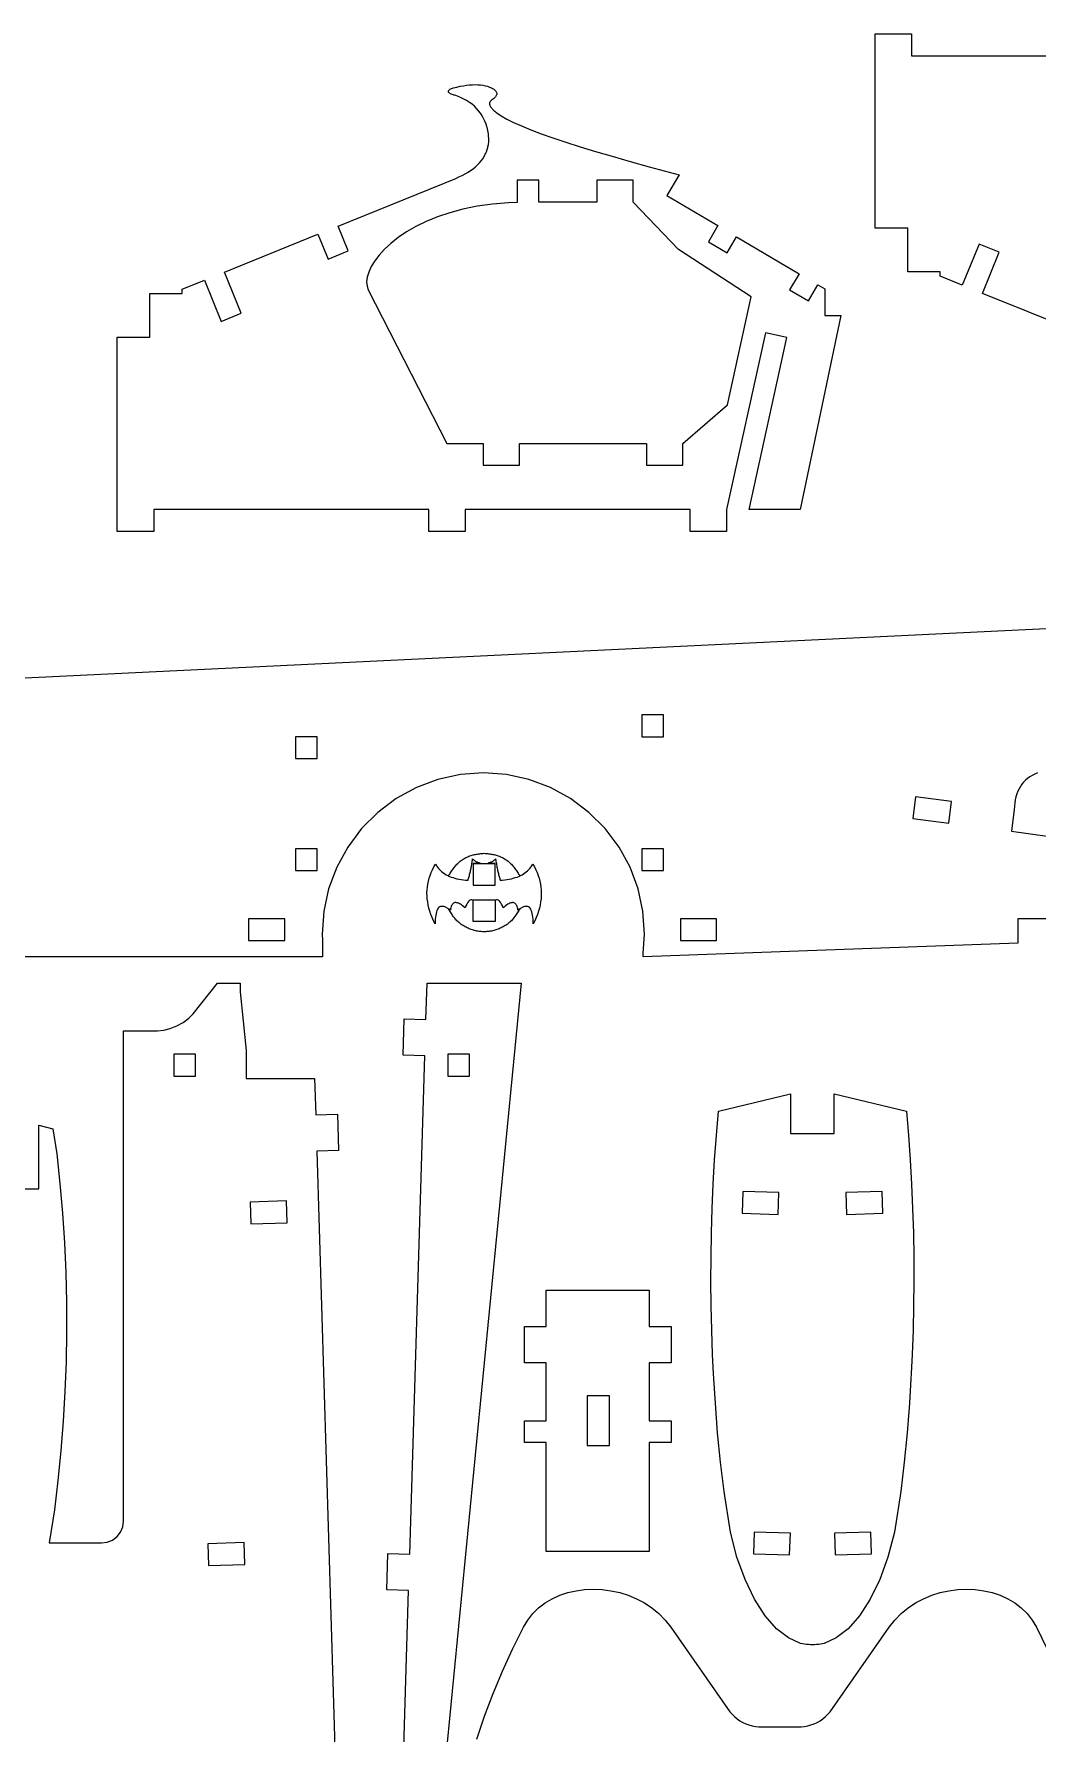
# Model space of a CAD drawing. Extents: x -3458 to 3458, y -2251 to 2251.
# Drawn here: x -1689 to -363, y 0 to 2246 of the extents above; entities that cross this region are included whole.
import ezdxf

# ---------------------------------------------------------------- set-up
doc = ezdxf.new("R2010")
doc.units = 0
doc.header["$MEASUREMENT"] = 0
doc.layers.get('0').update_dxf_attribs({"linetype": 'CONTINUOUS'})

msp = doc.modelspace()

# ---------------------------------------------------------------- linework, layer by layer
for p, q in [((-576.4, 1989.2), (-576.4, 2245.8)), ((-576.4, 2245.8), (-528.4, 2245.8)), ((-528.4, 2245.8), (-528.4, 2217)), ((-528.4, 2217), (-164.7, 2217)), ((-1116.8, 2178), (-1112.8, 2178.4)), ((-1112.8, 2178.4), (-1109, 2178.7)), ((-1109, 2178.7), (-1105.3, 2178.8)), ((-1105.3, 2178.8), (-1101.8, 2178.7)), ((-1101.8, 2178.7), (-1098.4, 2178.4)), ((-1098.4, 2178.4), (-1095.2, 2178)), ((-1140.7, 2170.1), (-1140.6, 2170.7)), ((-1140.7, 2169.6), (-1140.7, 2170.1)), ((-1140.5, 2169.1), (-1140.7, 2169.6)), ((-1140.6, 2170.7), (-1140.3, 2171.2)), ((-1140.1, 2168.6), (-1140.5, 2169.1)), ((-1140.3, 2171.2), (-1139.9, 2171.7)), ((-1139.6, 2168), (-1140.1, 2168.6)), ((-1139.9, 2171.7), (-1139.3, 2172.2)), ((-1138.9, 2167.5), (-1139.6, 2168)), ((-1139.3, 2172.2), (-1138.6, 2172.7)), ((-1138, 2166.9), (-1138.9, 2167.5)), ((-1138.6, 2172.7), (-1137.7, 2173.1)), ((-1137, 2166.4), (-1138, 2166.9)), ((-1137.7, 2173.1), (-1136.6, 2173.6)), ((-1135.8, 2165.9), (-1137, 2166.4)), ((-1136.6, 2173.6), (-1135.4, 2174)), ((-1134.4, 2165.3), (-1135.8, 2165.9)), ((-1135.4, 2174), (-1134.1, 2174.5)), ((-1133.4, 2165.1), (-1134.4, 2165.3)), ((-1134.1, 2174.5), (-1129.5, 2175.6)), ((-1132.8, 2164.8), (-1133.4, 2165.1)), ((-1131.1, 2164.3), (-1132.8, 2164.8)), ((-1128.8, 2163.5), (-1131.1, 2164.3)), ((-1129.5, 2175.6), (-1125.1, 2176.6)), ((-1124.5, 2161.7), (-1128.8, 2163.5)), ((-1125.1, 2176.6), (-1120.9, 2177.3)), ((-1120.4, 2159.8), (-1124.5, 2161.7)), ((-1120.9, 2177.3), (-1116.8, 2178)), ((-1116.6, 2157.7), (-1120.4, 2159.8)), ((-1112.9, 2155.4), (-1116.6, 2157.7)), ((-1095.2, 2178), (-1092.1, 2177.3)), ((-1092.1, 2177.3), (-1089.1, 2176.6)), ((-1089.1, 2176.6), (-1086.3, 2175.6)), ((-1086.3, 2175.6), (-1083.7, 2174.5)), ((-1085.9, 2155.7), (-1086.2, 2155)), ((-1085.5, 2156.4), (-1085.9, 2155.7)), ((-1085, 2157), (-1085.5, 2156.4)), ((-1084.4, 2157.6), (-1085, 2157)), ((-1083.7, 2158.1), (-1084.4, 2157.6)), ((-1083.7, 2174.5), (-1082.4, 2173.7)), ((-1082.4, 2159.1), (-1083.7, 2158.1)), ((-1082.4, 2173.7), (-1081.1, 2173.2)), ((-1081.2, 2160), (-1082.4, 2159.1)), ((-1080.2, 2160.9), (-1081.2, 2160)), ((-1081.1, 2173.2), (-1080.2, 2172.3)), ((-1080.2, 2172.3), (-1079.3, 2171.5)), ((-1079.3, 2161.8), (-1080.2, 2160.9)), ((-1079.3, 2171.5), (-1078.6, 2170.8)), ((-1078.6, 2162.6), (-1079.3, 2161.8)), ((-1078.6, 2170.8), (-1077.9, 2170)), ((-1077.9, 2163.5), (-1078.6, 2162.6)), ((-1077.9, 2170), (-1077.5, 2169.2)), ((-1077.5, 2164.3), (-1077.9, 2163.5)), ((-1077.5, 2169.2), (-1077.1, 2168.4)), ((-1077.1, 2165.2), (-1077.5, 2164.3)), ((-1077.1, 2168.4), (-1076.9, 2167.7)), ((-1076.9, 2166), (-1077.1, 2165.2)), ((-1076.9, 2167.7), (-1076.8, 2166.8)), ((-1076.8, 2166.8), (-1076.9, 2166)), ((-1109.5, 2152.9), (-1112.9, 2155.4)), ((-1106.4, 2150.2), (-1109.5, 2152.9)), ((-1103.5, 2147.4), (-1106.4, 2150.2)), ((-1100.8, 2144.4), (-1103.5, 2147.4)), ((-1098.3, 2141.2), (-1100.8, 2144.4)), ((-1096.1, 2137.8), (-1098.3, 2141.2)), ((-1094.1, 2134.2), (-1096.1, 2137.8)), ((-1092.4, 2130.5), (-1094.1, 2134.2)), ((-1086.3, 2154.3), (-1086.4, 2153.6)), ((-1086.4, 2153.6), (-1086.3, 2152.8)), ((-1086.2, 2155), (-1086.3, 2154.3)), ((-1086.3, 2152.8), (-1086.1, 2152)), ((-1086.1, 2152), (-1085.8, 2151.2)), ((-1085.8, 2151.2), (-1085.4, 2150.4)), ((-1085.4, 2150.4), (-1084.9, 2149.5)), ((-1084.9, 2149.5), (-1084.3, 2148.6)), ((-1084.3, 2148.6), (-1083.5, 2147.7)), ((-1083.5, 2147.7), (-1082.7, 2146.7)), ((-1082.7, 2146.7), (-1081.7, 2145.7)), ((-1081.7, 2145.7), (-1080.6, 2144.7)), ((-1080.6, 2144.7), (-1079.4, 2143.7)), ((-1079.4, 2143.7), (-1078.1, 2142.6)), ((-1078.1, 2142.6), (-1076.6, 2141.5)), ((-1076.6, 2141.5), (-1071, 2137.6)), ((-1071, 2137.6), (-1063.6, 2133.4)), ((-1063.6, 2133.4), (-1054.7, 2128.9)), ((-1090.8, 2126.6), (-1092.4, 2130.5)), ((-1089.9, 2123.4), (-1090.8, 2126.6)), ((-1089.6, 2122.5), (-1089.9, 2123.4)), ((-1088.5, 2118.2), (-1089.6, 2122.5)), ((-1087.7, 2113.8), (-1088.5, 2118.2)), ((-1087.2, 2104.5), (-1087.7, 2113.8)), ((-1054.7, 2128.9), (-1044.1, 2124.2)), ((-1044.1, 2124.2), (-1031.9, 2119.2)), ((-1031.9, 2119.2), (-1018, 2114)), ((-1018, 2114), (-1002.5, 2108.6)), ((-1091.2, 2088.2), (-1090.5, 2090)), ((-1090.5, 2090), (-1089.3, 2093.2)), ((-1089.3, 2093.2), (-1088.4, 2095.9)), ((-1088.4, 2096.5), (-1087.7, 2099.9)), ((-1088.4, 2095.9), (-1088.4, 2096.5)), ((-1087.7, 2099.9), (-1087.3, 2103.4)), ((-1087.3, 2103.4), (-1087.2, 2104.5)), ((-1002.5, 2108.6), (-985.4, 2102.8)), ((-985.4, 2102.8), (-966.6, 2096.8)), ((-966.6, 2096.8), (-946.2, 2090.6)), ((-946.2, 2090.6), (-924.2, 2084.1)), ((-1111.3, 2065.3), (-1108.1, 2067.7)), ((-1108.1, 2067.7), (-1105, 2070.1)), ((-1105, 2070.1), (-1102.3, 2072.7)), ((-1102.3, 2072.7), (-1099.7, 2075.3)), ((-1099.7, 2075.3), (-1097.4, 2078.1)), ((-1097.4, 2078.1), (-1095.3, 2080.9)), ((-1095.3, 2080.9), (-1093.5, 2083.8)), ((-1093.5, 2083.8), (-1091.9, 2086.9)), ((-1091.9, 2086.9), (-1091.2, 2088.2)), ((-924.2, 2084.1), (-900.6, 2077.4)), ((-900.6, 2077.4), (-875.3, 2070.4)), ((-875.3, 2070.4), (-835.6, 2059.7)), ((-1286.5, 1992), (-1131.1, 2054.9)), ((-1131.1, 2054.9), (-1126.7, 2056.8)), ((-1126.7, 2056.8), (-1122.5, 2058.8)), ((-1122.5, 2058.8), (-1118.5, 2060.9)), ((-1118.5, 2060.9), (-1114.8, 2063)), ((-1114.8, 2063), (-1111.3, 2065.3)), ((-1021.1, 2052.5), (-1049.9, 2052.5)), ((-1049.9, 2052.5), (-1049.7, 2023.1)), ((-1021.1, 2023.5), (-1021.1, 2052.5)), ((-896.3, 2052.5), (-944.3, 2052.5)), ((-944.3, 2052.5), (-944.3, 2023.7)), ((-896.3, 2023.7), (-896.3, 2052.5)), ((-835.6, 2059.7), (-851.9, 2032.2)), ((-1082.6, 2021), (-1102.7, 2018.1)), ((-1061.1, 2022.8), (-1082.6, 2021)), ((-1049.7, 2023.1), (-1061.1, 2022.8)), ((-944.3, 2023.7), (-1021.1, 2023.5)), ((-836.6, 1960.9), (-896.3, 2023.7)), ((-851.9, 2032.2), (-784.5, 1992.5)), ((-1155.2, 2004.1), (-1170, 1998)), ((-1139, 2009.6), (-1155.2, 2004.1)), ((-1121.5, 2014.3), (-1139, 2009.6)), ((-1102.7, 2018.1), (-1121.5, 2014.3)), ((-1436.6, 1931.2), (-1313.2, 1981.2)), ((-1313.2, 1981.2), (-1299.8, 1948.2)), ((-1273.1, 1959), (-1286.5, 1992)), ((-1206.9, 1976.8), (-1216.6, 1969.1)), ((-1195.9, 1984.2), (-1206.9, 1976.8)), ((-1183.6, 1991.3), (-1195.9, 1984.2)), ((-1170, 1998), (-1183.6, 1991.3)), ((-784.5, 1992.5), (-797.1, 1971.1)), ((-772.4, 1956.4), (-759.7, 1977.8)), ((-759.7, 1977.8), (-677, 1929)), ((-533.5, 1989.2), (-576.4, 1989.2)), ((-533.5, 1931.6), (-533.5, 1989.2)), ((-1299.8, 1948.2), (-1273.1, 1959)), ((-1232.2, 1953.6), (-1238, 1945.9)), ((-1225, 1961.4), (-1232.2, 1953.6)), ((-1216.6, 1969.1), (-1225, 1961.4)), ((-740.3, 1898.3), (-836.6, 1960.9)), ((-797.1, 1971.1), (-772.4, 1956.4)), ((-439.3, 1968.1), (-461.4, 1913.8)), ((-412.7, 1957.3), (-439.3, 1968.1)), ((-434.7, 1903), (-412.7, 1957.3)), ((-1414.6, 1876.9), (-1436.6, 1931.2)), ((-1245.9, 1931.2), (-1248, 1924.4)), ((-1242.6, 1938.4), (-1245.9, 1931.2)), ((-1238, 1945.9), (-1242.6, 1938.4)), ((-490.7, 1931.6), (-533.5, 1931.6)), ((-490.7, 1925.7), (-490.7, 1931.6)), ((-1492.7, 1908.5), (-1463.3, 1920.4)), ((-1463.3, 1920.4), (-1441.3, 1866)), ((-1248, 1924.4), (-1248.8, 1918.2)), ((-1248.8, 1918.2), (-1248.3, 1912.6)), ((-1248.3, 1912.6), (-1246.6, 1907.7)), ((-677, 1929), (-689.7, 1907.6)), ((-664.9, 1892.9), (-652.2, 1914.4)), ((-652.2, 1914.4), (-643.2, 1909)), ((-643.2, 1909), (-643.2, 1873.8)), ((-461.4, 1913.8), (-490.7, 1925.7)), ((-1535.5, 1902.6), (-1492.7, 1902.6)), ((-1535.5, 1845), (-1535.5, 1902.6)), ((-1492.7, 1902.6), (-1492.7, 1908.5)), ((-1246.6, 1907.7), (-1142.6, 1704.6)), ((-771.9, 1755.8), (-740.3, 1898.3)), ((-689.7, 1907.6), (-664.9, 1892.9)), ((-311.2, 1853), (-434.7, 1903)), ((-1441.3, 1866), (-1414.6, 1876.9)), ((-622.1, 1873.8), (-675.8, 1617.2)), ((-643.2, 1873.8), (-622.1, 1873.8)), ((-1578.4, 1588.4), (-1578.4, 1845)), ((-1578.4, 1845), (-1535.5, 1845)), ((-721.4, 1850.7), (-773.1, 1617.2)), ((-743.1, 1617.2), (-693.2, 1844.5)), ((-693.2, 1844.5), (-721.4, 1850.7)), ((-830.6, 1704.6), (-771.9, 1755.8)), ((-1142.6, 1704.6), (-1094.6, 1704.6)), ((-1094.6, 1704.6), (-1094.6, 1675.8)), ((-1046.6, 1675.8), (-1046.6, 1704.6)), ((-1046.6, 1704.6), (-878.7, 1704.6)), ((-878.7, 1704.6), (-878.7, 1675.8)), ((-830.6, 1675.8), (-830.6, 1704.6)), ((-1094.6, 1675.8), (-1046.6, 1675.8)), ((-878.7, 1675.8), (-830.6, 1675.8)), ((-1166.7, 1617.2), (-1530.3, 1617.2)), ((-1530.3, 1617.2), (-1530.3, 1588.4)), ((-1166.7, 1588.4), (-1166.7, 1617.2)), ((-821.1, 1617.2), (-1118.7, 1617.2)), ((-1118.7, 1617.2), (-1118.7, 1588.4)), ((-821.1, 1588.4), (-821.1, 1617.2)), ((-773.1, 1617.2), (-773.1, 1588.4)), ((-675.8, 1617.2), (-743.1, 1617.2)), ((-1530.3, 1588.4), (-1578.4, 1588.4)), ((-1118.7, 1588.4), (-1166.7, 1588.4)), ((-773.1, 1588.4), (-821.1, 1588.4)), ((-1785.8, 1390.8), (-284.6, 1463.2)), ((-856.2, 1345.9), (-885, 1345.9)), ((-885, 1345.9), (-885, 1317.1)), ((-856.2, 1317.1), (-856.2, 1345.9)), ((-1314.1, 1316.9), (-1342.9, 1316.9)), ((-1342.9, 1316.9), (-1342.9, 1288.1)), ((-1314.1, 1288.1), (-1314.1, 1316.9)), ((-885, 1317.1), (-856.2, 1317.1)), ((-1342.9, 1288.1), (-1314.1, 1288.1)), ((-1154.5, 1260.6), (-1183, 1249.9)), ((-1124.8, 1267), (-1154.5, 1260.6)), ((-1094.5, 1269.2), (-1124.8, 1267)), ((-1064.1, 1267), (-1094.5, 1269.2)), ((-1034.4, 1260.6), (-1064.1, 1267)), ((-1005.9, 1249.9), (-1034.4, 1260.6)), ((-377.9, 1259.5), (-380.3, 1257)), ((-375.2, 1261.9), (-377.9, 1259.5)), ((-372.2, 1264), (-375.2, 1261.9)), ((-369.1, 1265.9), (-372.2, 1264)), ((-365.7, 1267.7), (-369.1, 1265.9)), ((-362.1, 1269.2), (-365.7, 1267.7)), ((-1209.7, 1235.4), (-1234.1, 1217.1)), ((-1183, 1249.9), (-1209.7, 1235.4)), ((-979.2, 1235.4), (-1005.9, 1249.9)), ((-954.9, 1217.1), (-979.2, 1235.4)), ((-523.1, 1237.7), (-526.8, 1209.2)), ((-475.5, 1231.5), (-523.1, 1237.7)), ((-390.5, 1237.7), (-391.4, 1233.8)), ((-389.4, 1241.4), (-390.5, 1237.7)), ((-388, 1245), (-389.4, 1241.4)), ((-386.4, 1248.3), (-388, 1245)), ((-384.6, 1251.4), (-386.4, 1248.3)), ((-382.6, 1254.3), (-384.6, 1251.4)), ((-380.3, 1257), (-382.6, 1254.3)), ((-1234.1, 1217.1), (-1255.6, 1195.6)), ((-933.4, 1195.6), (-954.9, 1217.1)), ((-479.2, 1202.9), (-475.5, 1231.5)), ((-392.7, 1220.9), (-396.5, 1192.1)), ((-392.5, 1225.4), (-392.7, 1220.9)), ((-392.1, 1229.7), (-392.5, 1225.4)), ((-391.4, 1233.8), (-392.1, 1229.7)), ((-1255.6, 1195.6), (-1273.8, 1171.3)), ((-915.1, 1171.3), (-933.4, 1195.6)), ((-526.8, 1209.2), (-479.2, 1202.9)), ((-396.5, 1192.1), (-349, 1185.8)), ((-1314.1, 1169), (-1342.9, 1169)), ((-1342.9, 1169), (-1342.9, 1140.2)), ((-1314.1, 1140.2), (-1314.1, 1169)), ((-1273.8, 1171.3), (-1288.4, 1144.6)), ((-900.5, 1144.6), (-915.1, 1171.3)), ((-856.2, 1169.1), (-885, 1169.1)), ((-885, 1169.1), (-885, 1140.3)), ((-856.2, 1140.3), (-856.2, 1169.1)), ((-1159.8, 1144.9), (-1157.7, 1148.5)), ((-1157.7, 1148.5), (-1156.5, 1146.6)), ((-1156.5, 1146.6), (-1155.3, 1144.8)), ((-1133.2, 1144.2), (-1132.3, 1145.3)), ((-1132.3, 1145.3), (-1131.4, 1146.4)), ((-1131.4, 1146.4), (-1130.4, 1147.5)), ((-1130.4, 1147.5), (-1129.4, 1148.6)), ((-1129.4, 1148.6), (-1128.4, 1149.6)), ((-1128.4, 1149.6), (-1127.3, 1150.6)), ((-1127.3, 1150.6), (-1126.2, 1151.6)), ((-1126.2, 1151.6), (-1125.1, 1152.5)), ((-1125.1, 1152.5), (-1123.9, 1153.4)), ((-1123.9, 1153.4), (-1122.7, 1154.3)), ((-1122.7, 1154.3), (-1121.4, 1155.1)), ((-1121.4, 1155.1), (-1120.2, 1155.9)), ((-1120.2, 1155.9), (-1118.9, 1156.6)), ((-1118.9, 1156.6), (-1117.6, 1157.3)), ((-1117.6, 1157.3), (-1116.3, 1157.9)), ((-1116.3, 1157.9), (-1114.9, 1158.5)), ((-1114.9, 1158.5), (-1113.6, 1159.1)), ((-1113.6, 1159.1), (-1112.2, 1159.6)), ((-1112.2, 1159.6), (-1110.8, 1160)), ((-1110.8, 1160), (-1109.4, 1160.5)), ((-1110.5, 1144.7), (-1110.2, 1146.2)), ((-1110.2, 1146.2), (-1109.9, 1147.7)), ((-1109.9, 1147.7), (-1109.7, 1149.3)), ((-1109.7, 1149.3), (-1109.4, 1150.8)), ((-1109.4, 1160.5), (-1108, 1160.8)), ((-1109.4, 1150.8), (-1109.2, 1152.4)), ((-1109.2, 1152.4), (-1108.9, 1154)), ((-1108.9, 1154), (-1108.7, 1155.7)), ((-1108.7, 1155.7), (-1108.3, 1155.1)), ((-1108.3, 1155.1), (-1107.8, 1154.6)), ((-1108, 1160.8), (-1106.6, 1161.2)), ((-1107.8, 1149.7), (-1107.9, 1149.7)), ((-1107.9, 1149.7), (-1107.9, 1120.9)), ((-1107.8, 1154.6), (-1107.3, 1154.2)), ((-1098.6, 1150.3), (-1107.8, 1149.7)), ((-1107.8, 1149.7), (-1079.1, 1149.7)), ((-1107.3, 1154.2), (-1106.8, 1153.7)), ((-1106.8, 1153.7), (-1106.2, 1153.3)), ((-1106.6, 1161.2), (-1105.1, 1161.5)), ((-1106.2, 1153.3), (-1105.6, 1152.9)), ((-1105.6, 1152.9), (-1105, 1152.5)), ((-1105.1, 1161.5), (-1103.7, 1161.7)), ((-1105, 1152.5), (-1104.3, 1152.1)), ((-1104.3, 1152.1), (-1103.6, 1151.8)), ((-1103.7, 1161.7), (-1102.2, 1162)), ((-1103.6, 1151.8), (-1102.8, 1151.5)), ((-1102.8, 1151.5), (-1102.1, 1151.2)), ((-1102.2, 1162), (-1100.8, 1162.2)), ((-1102.1, 1151.2), (-1101.3, 1150.9)), ((-1101.3, 1150.9), (-1100.4, 1150.7)), ((-1100.8, 1162.2), (-1099.3, 1162.4)), ((-1100.4, 1150.7), (-1099.5, 1150.5)), ((-1099.5, 1150.5), (-1098.6, 1150.3)), ((-1099.3, 1162.4), (-1097.9, 1162.6)), ((-1097.9, 1162.6), (-1096.4, 1162.8)), ((-1096.4, 1162.8), (-1094.9, 1162.9)), ((-1094.9, 1162.9), (-1093.5, 1163.1)), ((-1093.5, 1163.1), (-1092, 1162.9)), ((-1092, 1162.9), (-1090.5, 1162.8)), ((-1090.5, 1162.8), (-1089.1, 1162.6)), ((-1089.1, 1162.6), (-1087.6, 1162.4)), ((-1088.3, 1150.3), (-1087.4, 1150.5)), ((-1084.7, 1149.8), (-1088.3, 1150.3)), ((-1087.6, 1162.4), (-1086.1, 1162.2)), ((-1087.4, 1150.5), (-1086.5, 1150.7)), ((-1086.5, 1150.7), (-1085.7, 1150.9)), ((-1086.1, 1162.2), (-1084.7, 1162)), ((-1085.7, 1150.9), (-1084.9, 1151.2)), ((-1084.9, 1151.2), (-1084.1, 1151.5)), ((-1084.7, 1162), (-1083.2, 1161.7)), ((-1079.1, 1149.7), (-1084.7, 1149.8)), ((-1084.1, 1151.5), (-1083.3, 1151.8)), ((-1083.3, 1151.8), (-1082.6, 1152.1)), ((-1083.2, 1161.7), (-1081.8, 1161.5)), ((-1082.6, 1152.1), (-1082, 1152.5)), ((-1082, 1152.5), (-1081.3, 1152.9)), ((-1081.8, 1161.5), (-1080.4, 1161.2)), ((-1081.3, 1152.9), (-1080.7, 1153.3)), ((-1080.7, 1153.3), (-1080.2, 1153.7)), ((-1080.4, 1161.2), (-1079, 1160.8)), ((-1080.2, 1153.7), (-1079.6, 1154.2)), ((-1079.6, 1154.2), (-1079.1, 1154.6)), ((-1079.1, 1154.6), (-1078.7, 1155.1)), ((-1079.1, 1120.9), (-1079.1, 1149.7)), ((-1079, 1160.8), (-1077.5, 1160.5)), ((-1078.7, 1155.1), (-1078.3, 1155.7)), ((-1078.3, 1155.7), (-1078, 1154)), ((-1078, 1154), (-1077.8, 1152.4)), ((-1077.8, 1152.4), (-1077.5, 1150.8)), ((-1077.5, 1160.5), (-1076.1, 1160)), ((-1077.5, 1150.8), (-1077.3, 1149.3)), ((-1077.3, 1149.3), (-1077, 1147.7)), ((-1077, 1147.7), (-1076.7, 1146.2)), ((-1076.7, 1146.2), (-1076.5, 1144.7)), ((-1076.1, 1160), (-1074.8, 1159.6)), ((-1074.8, 1159.6), (-1073.4, 1159.1)), ((-1073.4, 1159.1), (-1072, 1158.5)), ((-1072, 1158.5), (-1070.7, 1157.9)), ((-1070.7, 1157.9), (-1069.3, 1157.3)), ((-1069.3, 1157.3), (-1068, 1156.6)), ((-1068, 1156.6), (-1066.7, 1155.9)), ((-1066.7, 1155.9), (-1065.5, 1155.1)), ((-1065.5, 1155.1), (-1064.3, 1154.3)), ((-1064.3, 1154.3), (-1063, 1153.4)), ((-1063, 1153.4), (-1061.9, 1152.5)), ((-1061.9, 1152.5), (-1060.7, 1151.6)), ((-1060.7, 1151.6), (-1059.6, 1150.6)), ((-1059.6, 1150.6), (-1058.5, 1149.6)), ((-1058.5, 1149.6), (-1057.5, 1148.6)), ((-1057.5, 1148.6), (-1056.5, 1147.5)), ((-1056.5, 1147.5), (-1055.5, 1146.4)), ((-1055.5, 1146.4), (-1054.6, 1145.3)), ((-1054.6, 1145.3), (-1053.7, 1144.2)), ((-1031.7, 1144.8), (-1030.4, 1146.6)), ((-1030.4, 1146.6), (-1029.2, 1148.5)), ((-1029.2, 1148.5), (-1027.1, 1144.9)), ((-1342.9, 1140.2), (-1314.1, 1140.2)), ((-1288.4, 1144.6), (-1299, 1116.1)), ((-1167.9, 1122.3), (-1167.1, 1126.1)), ((-1167.1, 1126.1), (-1166.1, 1130)), ((-1166.1, 1130), (-1164.8, 1133.7)), ((-1164.8, 1133.7), (-1163.4, 1137.5)), ((-1163.4, 1137.5), (-1161.7, 1141.2)), ((-1161.7, 1141.2), (-1159.8, 1144.9)), ((-1155.3, 1144.8), (-1153.9, 1143.1)), ((-1153.9, 1143.1), (-1152.4, 1141.4)), ((-1152.4, 1141.4), (-1150.9, 1139.9)), ((-1150.9, 1139.9), (-1149.2, 1138.4)), ((-1149.2, 1138.4), (-1147.4, 1137.1)), ((-1147.4, 1137.1), (-1145.5, 1135.8)), ((-1145.5, 1135.8), (-1143.5, 1134.6)), ((-1143.5, 1134.6), (-1141.4, 1133.5)), ((-1141.4, 1133.5), (-1140.5, 1133.1)), ((-1141.4, 1133.5), (-1140.5, 1133.1)), ((-1140.5, 1133.1), (-1139.7, 1134.4)), ((-1140.5, 1133.1), (-1140.5, 1133.1)), ((-1140.5, 1133.1), (-1139.2, 1132.5)), ((-1140.5, 1133.1), (-1140.5, 1133.1)), ((-1139.7, 1134.4), (-1139, 1135.6)), ((-1139.2, 1132.5), (-1136.9, 1131.6)), ((-1139, 1135.6), (-1138.2, 1136.9)), ((-1138.2, 1136.9), (-1137.4, 1138.1)), ((-1137.4, 1138.1), (-1136.6, 1139.4)), ((-1136.9, 1131.6), (-1134.5, 1130.8)), ((-1136.6, 1139.4), (-1135.8, 1140.6)), ((-1135.8, 1140.6), (-1135, 1141.8)), ((-1135, 1141.8), (-1134.1, 1143)), ((-1134.5, 1130.8), (-1132, 1130.1)), ((-1134.1, 1143), (-1133.2, 1144.2)), ((-1132, 1130.1), (-1129.4, 1129.4)), ((-1129.4, 1129.4), (-1126.7, 1128.8)), ((-1126.7, 1128.8), (-1123.9, 1128.4)), ((-1123.9, 1128.4), (-1120.9, 1128)), ((-1120.9, 1128), (-1117.9, 1127.7)), ((-1117.9, 1127.7), (-1114.8, 1127.5)), ((-1114.8, 1127.5), (-1114.4, 1128.7)), ((-1114.4, 1128.7), (-1114, 1129.9)), ((-1114, 1129.9), (-1113.7, 1131.1)), ((-1113.7, 1131.1), (-1113.3, 1132.3)), ((-1113.3, 1132.3), (-1113, 1133.6)), ((-1113, 1133.6), (-1112.6, 1134.9)), ((-1112.6, 1134.9), (-1112.3, 1136.3)), ((-1112.3, 1136.3), (-1112, 1137.6)), ((-1112, 1137.6), (-1111.7, 1139)), ((-1111.7, 1139), (-1111.3, 1140.4)), ((-1111.3, 1140.4), (-1110.8, 1143.2)), ((-1110.8, 1143.2), (-1110.5, 1144.7)), ((-1076.5, 1144.7), (-1076.2, 1143.2)), ((-1076.2, 1143.2), (-1075.9, 1141.8)), ((-1075.9, 1141.8), (-1075.6, 1140.4)), ((-1075.6, 1140.4), (-1075.3, 1139)), ((-1075.3, 1139), (-1074.6, 1136.3)), ((-1074.6, 1136.3), (-1074.3, 1134.9)), ((-1074.3, 1134.9), (-1074, 1133.6)), ((-1074, 1133.6), (-1073.3, 1131.1)), ((-1073.3, 1131.1), (-1072.9, 1129.9)), ((-1072.9, 1129.9), (-1072.5, 1128.7)), ((-1072.5, 1128.7), (-1072.2, 1127.5)), ((-1072.2, 1127.5), (-1069, 1127.7)), ((-1069, 1127.7), (-1066, 1128)), ((-1066, 1128), (-1063.1, 1128.4)), ((-1063.1, 1128.4), (-1060.2, 1128.8)), ((-1060.2, 1128.8), (-1057.5, 1129.4)), ((-1057.5, 1129.4), (-1054.9, 1130.1)), ((-1054.9, 1130.1), (-1052.4, 1130.8)), ((-1053.7, 1144.2), (-1052.8, 1143)), ((-1052.8, 1143), (-1052, 1141.8)), ((-1052.4, 1130.8), (-1050, 1131.6)), ((-1052, 1141.8), (-1051.1, 1140.6)), ((-1051.1, 1140.6), (-1050.3, 1139.4)), ((-1050.3, 1139.4), (-1049.5, 1138.1)), ((-1050, 1131.6), (-1047.7, 1132.5)), ((-1049.5, 1138.1), (-1048.7, 1136.9)), ((-1048.7, 1136.9), (-1048, 1135.6)), ((-1048, 1135.6), (-1047.2, 1134.4)), ((-1047.7, 1132.5), (-1046.5, 1133.1)), ((-1047.2, 1134.4), (-1046.4, 1133.1)), ((-1046.5, 1133.1), (-1046.4, 1133.1)), ((-1046.4, 1133.1), (-1045.5, 1133.5)), ((-1046.4, 1133.1), (-1045.5, 1133.5)), ((-1046.4, 1133.1), (-1046.4, 1133.1)), ((-1045.5, 1133.5), (-1043.4, 1134.6)), ((-1043.4, 1134.6), (-1041.4, 1135.8)), ((-1041.4, 1135.8), (-1039.5, 1137.1)), ((-1039.5, 1137.1), (-1037.7, 1138.4)), ((-1037.7, 1138.4), (-1036.1, 1139.9)), ((-1036.1, 1139.9), (-1034.5, 1141.4)), ((-1034.5, 1141.4), (-1033, 1143.1)), ((-1033, 1143.1), (-1031.7, 1144.8)), ((-1027.1, 1144.9), (-1025.2, 1141.2)), ((-1025.2, 1141.2), (-1023.5, 1137.5)), ((-1023.5, 1137.5), (-1022.1, 1133.7)), ((-1022.1, 1133.7), (-1020.8, 1130)), ((-1020.8, 1130), (-1019.8, 1126.1)), ((-1019.8, 1126.1), (-1019, 1122.3)), ((-889.9, 1116.1), (-900.5, 1144.6)), ((-885, 1140.3), (-856.2, 1140.3)), ((-1299, 1116.1), (-1305.5, 1086.3)), ((-1169, 1110.6), (-1168.8, 1114.6)), ((-1168.9, 1106.7), (-1169, 1110.6)), ((-1168.6, 1102.7), (-1168.9, 1106.7)), ((-1168.8, 1114.6), (-1168.5, 1118.4)), ((-1168.1, 1098.7), (-1168.6, 1102.7)), ((-1168.5, 1118.4), (-1167.9, 1122.3)), ((-1112, 1100.9), (-1113.1, 1100.2)), ((-1110.8, 1101.3), (-1112, 1100.9)), ((-1109.6, 1101.4), (-1110.8, 1101.3)), ((-1108.4, 1101), (-1109.6, 1101.4)), ((-1107.9, 1100.7), (-1108.4, 1101)), ((-1107.9, 1120.9), (-1079.1, 1120.9)), ((-1107.9, 1100.7), (-1107.9, 1101.7)), ((-1107.9, 1101.7), (-1079.1, 1101.7)), ((-1107.9, 1072.9), (-1107.9, 1100.7)), ((-1079.1, 1101.7), (-1079.1, 1100.7)), ((-1078.6, 1101), (-1079.1, 1100.7)), ((-1079.1, 1100.7), (-1079.1, 1072.9)), ((-1077.3, 1101.4), (-1078.6, 1101)), ((-1076.1, 1101.3), (-1077.3, 1101.4)), ((-1075, 1100.9), (-1076.1, 1101.3)), ((-1073.8, 1100.2), (-1075, 1100.9)), ((-1019, 1122.3), (-1018.5, 1118.4)), ((-1018.3, 1102.7), (-1018.9, 1098.7)), ((-1018.5, 1118.4), (-1018.1, 1114.6)), ((-1018, 1106.7), (-1018.3, 1102.7)), ((-1018.1, 1114.6), (-1018, 1110.6)), ((-1018, 1110.6), (-1018, 1106.7)), ((-883.5, 1086.3), (-889.9, 1116.1)), ((-1305.5, 1086.3), (-1307.7, 1056)), ((-1167.4, 1094.6), (-1168.1, 1098.7)), ((-1166.4, 1090.5), (-1167.4, 1094.6)), ((-1165.2, 1086.4), (-1166.4, 1090.5)), ((-1163.8, 1082.3), (-1165.2, 1086.4)), ((-1162.2, 1078.1), (-1163.8, 1082.3)), ((-1160.4, 1073.9), (-1162.2, 1078.1)), ((-1157.9, 1078.8), (-1158.1, 1076)), ((-1157.5, 1081.3), (-1157.9, 1078.8)), ((-1157, 1083.6), (-1157.5, 1081.3)), ((-1156.5, 1085.7), (-1157, 1083.6)), ((-1155.8, 1087.4), (-1156.5, 1085.7)), ((-1155.1, 1089), (-1155.8, 1087.4)), ((-1154.2, 1090.3), (-1155.1, 1089)), ((-1153.2, 1091.3), (-1154.2, 1090.3)), ((-1152.2, 1092.1), (-1153.2, 1091.3)), ((-1151, 1092.6), (-1152.2, 1092.1)), ((-1149.8, 1092.9), (-1151, 1092.6)), ((-1148.4, 1092.9), (-1149.8, 1092.9)), ((-1146.9, 1092.7), (-1148.4, 1092.9)), ((-1145.4, 1092.2), (-1146.9, 1092.7)), ((-1143.7, 1091.4), (-1145.4, 1092.2)), ((-1140.7, 1089.8), (-1143.7, 1091.4)), ((-1140.1, 1089.2), (-1140.7, 1089.8)), ((-1139.9, 1088.5), (-1140.7, 1089.8)), ((-1138.1, 1087.7), (-1140.1, 1089.2)), ((-1139.1, 1087.2), (-1139.9, 1088.5)), ((-1138.4, 1085.9), (-1139.1, 1087.2)), ((-1137.6, 1084.6), (-1138.4, 1085.9)), ((-1137.8, 1089.5), (-1138.1, 1087.7)), ((-1137.5, 1091.1), (-1137.8, 1089.5)), ((-1136.8, 1083.3), (-1137.6, 1084.6)), ((-1137, 1092.5), (-1137.5, 1091.1)), ((-1136.5, 1093.8), (-1137, 1092.5)), ((-1135.9, 1082.1), (-1136.8, 1083.3)), ((-1135.9, 1094.9), (-1136.5, 1093.8)), ((-1135.3, 1095.8), (-1135.9, 1094.9)), ((-1135.1, 1080.9), (-1135.9, 1082.1)), ((-1134.6, 1096.5), (-1135.3, 1095.8)), ((-1134.2, 1079.6), (-1135.1, 1080.9)), ((-1133.8, 1097.1), (-1134.6, 1096.5)), ((-1133.4, 1078.4), (-1134.2, 1079.6)), ((-1132.9, 1097.5), (-1133.8, 1097.1)), ((-1132.4, 1077.3), (-1133.4, 1078.4)), ((-1132, 1097.8), (-1132.9, 1097.5)), ((-1131, 1097.8), (-1132, 1097.8)), ((-1129.9, 1097.7), (-1131, 1097.8)), ((-1128.7, 1097.5), (-1129.9, 1097.7)), ((-1127.5, 1097), (-1128.7, 1097.5)), ((-1126.2, 1096.4), (-1127.5, 1097)), ((-1124.8, 1095.7), (-1126.2, 1096.4)), ((-1123.4, 1094.7), (-1124.8, 1095.7)), ((-1121.9, 1093.6), (-1123.4, 1094.7)), ((-1120.3, 1092.3), (-1121.9, 1093.6)), ((-1118.6, 1090.9), (-1120.3, 1092.3)), ((-1117.6, 1093.5), (-1118.6, 1090.9)), ((-1116.5, 1095.7), (-1117.6, 1093.5)), ((-1115.4, 1097.6), (-1116.5, 1095.7)), ((-1114.3, 1099.1), (-1115.4, 1097.6)), ((-1113.1, 1100.2), (-1114.3, 1099.1)), ((-1072.7, 1099.1), (-1073.8, 1100.2)), ((-1071.5, 1097.6), (-1072.7, 1099.1)), ((-1070.4, 1095.7), (-1071.5, 1097.6)), ((-1069.4, 1093.5), (-1070.4, 1095.7)), ((-1068.3, 1090.9), (-1069.4, 1093.5)), ((-1066.6, 1092.3), (-1068.3, 1090.9)), ((-1065.1, 1093.6), (-1066.6, 1092.3)), ((-1063.5, 1094.7), (-1065.1, 1093.6)), ((-1062.1, 1095.7), (-1063.5, 1094.7)), ((-1060.7, 1096.4), (-1062.1, 1095.7)), ((-1059.4, 1097), (-1060.7, 1096.4)), ((-1058.2, 1097.5), (-1059.4, 1097)), ((-1057, 1097.7), (-1058.2, 1097.5)), ((-1056, 1097.8), (-1057, 1097.7)), ((-1054.9, 1097.8), (-1056, 1097.8)), ((-1054, 1097.5), (-1054.9, 1097.8)), ((-1053.6, 1078.4), (-1054.5, 1077.3)), ((-1053.1, 1097.1), (-1054, 1097.5)), ((-1052.7, 1079.6), (-1053.6, 1078.4)), ((-1052.3, 1096.5), (-1053.1, 1097.1)), ((-1051.8, 1080.9), (-1052.7, 1079.6)), ((-1051.6, 1095.8), (-1052.3, 1096.5)), ((-1051, 1082.1), (-1051.8, 1080.9)), ((-1051, 1094.9), (-1051.6, 1095.8)), ((-1050.4, 1093.8), (-1051, 1094.9)), ((-1050.2, 1083.3), (-1051, 1082.1)), ((-1049.9, 1092.5), (-1050.4, 1093.8)), ((-1049.4, 1084.6), (-1050.2, 1083.3)), ((-1049.5, 1091.1), (-1049.9, 1092.5)), ((-1049.1, 1089.5), (-1049.5, 1091.1)), ((-1048.6, 1085.9), (-1049.4, 1084.6)), ((-1048.8, 1087.7), (-1049.1, 1089.5)), ((-1046.9, 1089.2), (-1048.8, 1087.7)), ((-1047.8, 1087.2), (-1048.6, 1085.9)), ((-1047, 1088.5), (-1047.8, 1087.2)), ((-1046.2, 1089.8), (-1047, 1088.5)), ((-1046.2, 1089.8), (-1046.9, 1089.2)), ((-1043.2, 1091.4), (-1046.2, 1089.8)), ((-1041.6, 1092.2), (-1043.2, 1091.4)), ((-1040, 1092.7), (-1041.6, 1092.2)), ((-1038.5, 1092.9), (-1040, 1092.7)), ((-1037.2, 1092.9), (-1038.5, 1092.9)), ((-1035.9, 1092.6), (-1037.2, 1092.9)), ((-1034.7, 1092.1), (-1035.9, 1092.6)), ((-1033.7, 1091.3), (-1034.7, 1092.1)), ((-1032.7, 1090.3), (-1033.7, 1091.3)), ((-1031.9, 1089), (-1032.7, 1090.3)), ((-1031.1, 1087.4), (-1031.9, 1089)), ((-1030.4, 1085.7), (-1031.1, 1087.4)), ((-1029.9, 1083.6), (-1030.4, 1085.7)), ((-1029.4, 1081.3), (-1029.9, 1083.6)), ((-1029.1, 1078.8), (-1029.4, 1081.3)), ((-1028.8, 1076), (-1029.1, 1078.8)), ((-1024.7, 1078.1), (-1026.6, 1073.9)), ((-1023.1, 1082.3), (-1024.7, 1078.1)), ((-1021.7, 1086.4), (-1023.1, 1082.3)), ((-1020.5, 1090.5), (-1021.7, 1086.4)), ((-1019.6, 1094.6), (-1020.5, 1090.5)), ((-1018.9, 1098.7), (-1019.6, 1094.6)), ((-881.3, 1056), (-883.5, 1086.3)), ((-1356.9, 1076.6), (-1404.9, 1076.6)), ((-1404.9, 1076.6), (-1404.9, 1047.7)), ((-1356.9, 1047.7), (-1356.9, 1076.6)), ((-1307.7, 1056), (-1307.1, 1047.7)), ((-1158.3, 1069.7), (-1160.4, 1073.9)), ((-1158.2, 1073), (-1158.3, 1069.7)), ((-1158.1, 1076), (-1158.2, 1073)), ((-1131.5, 1076.1), (-1132.4, 1077.3)), ((-1130.5, 1075), (-1131.5, 1076.1)), ((-1129.5, 1073.9), (-1130.5, 1075)), ((-1128.4, 1072.9), (-1129.5, 1073.9)), ((-1127.3, 1071.9), (-1128.4, 1072.9)), ((-1126.2, 1070.9), (-1127.3, 1071.9)), ((-1125, 1070), (-1126.2, 1070.9)), ((-1123.8, 1069.1), (-1125, 1070)), ((-1122.6, 1068.2), (-1123.8, 1069.1)), ((-1121.3, 1067.4), (-1122.6, 1068.2)), ((-1120, 1066.6), (-1121.3, 1067.4)), ((-1118.7, 1065.9), (-1120, 1066.6)), ((-1117.4, 1065.2), (-1118.7, 1065.9)), ((-1116, 1064.5), (-1117.4, 1065.2)), ((-1114.6, 1063.9), (-1116, 1064.5)), ((-1113.2, 1063.3), (-1114.6, 1063.9)), ((-1111.8, 1062.7), (-1113.2, 1063.3)), ((-1110.4, 1062.2), (-1111.8, 1062.7)), ((-1109, 1061.8), (-1110.4, 1062.2)), ((-1107.5, 1061.3), (-1109, 1061.8)), ((-1079.1, 1072.9), (-1107.9, 1072.9)), ((-1106.1, 1060.9), (-1107.5, 1061.3)), ((-1104.6, 1060.6), (-1106.1, 1060.9)), ((-1103.2, 1060.3), (-1104.6, 1060.6)), ((-1101.7, 1060), (-1103.2, 1060.3)), ((-1100.2, 1059.8), (-1101.7, 1060)), ((-1098.7, 1059.6), (-1100.2, 1059.8)), ((-1097.2, 1059.5), (-1098.7, 1059.6)), ((-1095.7, 1059.4), (-1097.2, 1059.5)), ((-1094.2, 1059.4), (-1095.7, 1059.4)), ((-1092.7, 1059.4), (-1094.2, 1059.4)), ((-1091.2, 1059.4), (-1092.7, 1059.4)), ((-1089.7, 1059.5), (-1091.2, 1059.4)), ((-1088.2, 1059.6), (-1089.7, 1059.5)), ((-1086.7, 1059.8), (-1088.2, 1059.6)), ((-1085.3, 1060), (-1086.7, 1059.8)), ((-1083.8, 1060.3), (-1085.3, 1060)), ((-1082.3, 1060.6), (-1083.8, 1060.3)), ((-1080.8, 1060.9), (-1082.3, 1060.6)), ((-1079.4, 1061.3), (-1080.8, 1060.9)), ((-1077.9, 1061.8), (-1079.4, 1061.3)), ((-1076.5, 1062.2), (-1077.9, 1061.8)), ((-1075.1, 1062.7), (-1076.5, 1062.2)), ((-1073.7, 1063.3), (-1075.1, 1062.7)), ((-1072.3, 1063.9), (-1073.7, 1063.3)), ((-1070.9, 1064.5), (-1072.3, 1063.9)), ((-1069.6, 1065.2), (-1070.9, 1064.5)), ((-1068.2, 1065.9), (-1069.6, 1065.2)), ((-1066.9, 1066.6), (-1068.2, 1065.9)), ((-1065.6, 1067.4), (-1066.9, 1066.6)), ((-1064.4, 1068.2), (-1065.6, 1067.4)), ((-1063.1, 1069.1), (-1064.4, 1068.2)), ((-1061.9, 1070), (-1063.1, 1069.1)), ((-1060.7, 1070.9), (-1061.9, 1070)), ((-1059.6, 1071.9), (-1060.7, 1070.9)), ((-1058.5, 1072.9), (-1059.6, 1071.9)), ((-1057.4, 1073.9), (-1058.5, 1072.9)), ((-1056.4, 1075), (-1057.4, 1073.9)), ((-1055.4, 1076.1), (-1056.4, 1075)), ((-1054.5, 1077.3), (-1055.4, 1076.1)), ((-1028.7, 1073), (-1028.8, 1076)), ((-1028.6, 1069.7), (-1028.7, 1073)), ((-1026.6, 1073.9), (-1028.6, 1069.7)), ((-883.1, 1030.4), (-881.3, 1056)), ((-786.1, 1076.6), (-834.1, 1076.6)), ((-834.1, 1076.6), (-834.1, 1047.7)), ((-786.1, 1047.7), (-786.1, 1076.6)), ((-387.9, 1076.6), (-387.9, 1044.2)), ((-339.9, 1076.6), (-387.9, 1076.6)), ((-1404.9, 1047.7), (-1356.9, 1047.7)), ((-1307.1, 1047.7), (-1307.1, 1026)), ((-387.9, 1044.2), (-883.1, 1026)), ((-834.1, 1047.7), (-786.1, 1047.7)), ((-1307.1, 1026), (-2594.8, 1026)), ((-883.1, 1026), (-883.1, 1030.4)), ((-1478.3, 950.8), (-1445.8, 991.4)), ((-1445.8, 991.4), (-1415.9, 991.4)), ((-1415.9, 991.4), (-1415.9, 979.9)), ((-1170.4, 943.4), (-1168.9, 991.4)), ((-1168.9, 991.4), (-1044.5, 991.4)), ((-1044.5, 991.4), (-1163.5, -227.3)), ((-1415.9, 979.9), (-1408.1, 902.6)), ((-1491.2, 939.6), (-1484, 945)), ((-1484, 945), (-1478.3, 950.8)), ((-1200.6, 896.3), (-1199.2, 944.3)), ((-1199.2, 944.3), (-1170.4, 943.4)), ((-1570.3, 280.4), (-1570.3, 928.4)), ((-1570.3, 928.4), (-1525.1, 928.4)), ((-1525.1, 928.4), (-1517.1, 929.1)), ((-1517.1, 929.1), (-1508.3, 931.4)), ((-1508.3, 931.4), (-1499.5, 934.9)), ((-1499.5, 934.9), (-1491.2, 939.6)), ((-1408.1, 902.6), (-1408.1, 865.4)), ((-1503.6, 897.4), (-1503.6, 868.6)), ((-1474.8, 897.4), (-1503.6, 897.4)), ((-1474.8, 868.6), (-1474.8, 897.4)), ((-1171.8, 895.5), (-1200.6, 896.3)), ((-1191.8, 236.6), (-1171.8, 895.5)), ((-1141.4, 897.4), (-1141.4, 868.6)), ((-1112.6, 897.4), (-1141.4, 897.4)), ((-1112.6, 868.6), (-1112.6, 897.4)), ((-1503.6, 868.6), (-1474.8, 868.6)), ((-1408.1, 865.4), (-1317.5, 865.4)), ((-1317.5, 865.4), (-1316.1, 817.4)), ((-1141.4, 868.6), (-1112.6, 868.6)), ((-783.8, 822), (-688.3, 845.3)), ((-688.3, 845.3), (-688.3, 792.5)), ((-630.8, 792.5), (-630.8, 845.3)), ((-630.8, 845.3), (-535.2, 822)), ((-1316.1, 817.4), (-1287.3, 818.3)), ((-1287.3, 818.3), (-1285.8, 770.3)), ((-786.5, 789.9), (-783.8, 822)), ((-535.2, 822), (-532.6, 789.9)), ((-1682.2, 803.5), (-1663.6, 798.9)), ((-1682.2, 719.4), (-1682.2, 803.5)), ((-1663.6, 798.9), (-1658.3, 765.7)), ((-788.8, 757.8), (-786.5, 789.9)), ((-688.3, 792.5), (-630.8, 792.5)), ((-532.6, 789.9), (-530.3, 757.8)), ((-1658.3, 765.7), (-1654.2, 726.6)), ((-1285.8, 770.3), (-1314.6, 769.4)), ((-1314.6, 769.4), (-1287.8, -115.6)), ((-790.6, 725.7), (-788.8, 757.8)), ((-530.3, 757.8), (-528.5, 725.7)), ((-1893.5, 719.4), (-1682.2, 719.4)), ((-1654.2, 726.6), (-1650.9, 687.5)), ((-792, 693.6), (-790.6, 725.7)), ((-528.5, 725.7), (-527.1, 693.6)), ((-1354.8, 703.6), (-1402.7, 702.1)), ((-1402.7, 702.1), (-1401.8, 673.3)), ((-1353.9, 674.8), (-1354.8, 703.6)), ((-751.7, 716.1), (-752.5, 687.3)), ((-703.7, 714.6), (-751.7, 716.1)), ((-704.6, 685.8), (-703.7, 714.6)), ((-567.5, 716.1), (-615.4, 714.6)), ((-615.4, 714.6), (-614.5, 685.8)), ((-566.5, 687.3), (-567.5, 716.1)), ((-1650.9, 687.5), (-1648.3, 648.2)), ((-1401.8, 673.3), (-1353.9, 674.8)), ((-793, 661.4), (-792, 693.6)), ((-752.5, 687.3), (-704.6, 685.8)), ((-614.5, 685.8), (-566.5, 687.3)), ((-527.1, 693.6), (-526.1, 661.4)), ((-793.5, 629.2), (-793, 661.4)), ((-526.1, 661.4), (-525.6, 629.2)), ((-1648.3, 648.2), (-1646.6, 609)), ((-793.6, 597), (-793.5, 629.2)), ((-525.6, 629.2), (-525.5, 597)), ((-1646.6, 609), (-1645.7, 569.6)), ((-1011.4, 585.8), (-875.1, 585.8)), ((-1011.4, 537.8), (-1011.4, 585.8)), ((-875.1, 585.8), (-875.1, 537.8)), ((-793.3, 564.8), (-793.6, 597)), ((-525.5, 597), (-525.8, 564.8)), ((-1645.7, 569.6), (-1645.6, 530.3)), ((-792.6, 532.7), (-793.3, 564.8)), ((-525.8, 564.8), (-526.5, 532.7)), ((-1645.6, 530.3), (-1646.2, 491)), ((-1040.2, 537.8), (-1011.4, 537.8)), ((-1040.2, 489.8), (-1040.2, 537.8)), ((-875.1, 537.8), (-846.3, 537.8)), ((-846.3, 537.8), (-846.3, 489.8)), ((-791.4, 500.5), (-792.6, 532.7)), ((-526.5, 532.7), (-527.7, 500.5)), ((-790.1, 475.3), (-791.4, 500.5)), ((-527.7, 500.5), (-529, 475.3)), ((-1646.2, 491), (-1647.7, 451.7)), ((-1011.4, 489.8), (-1040.2, 489.8)), ((-1011.4, 413.1), (-1011.4, 489.8)), ((-846.3, 489.8), (-875.1, 489.8)), ((-875.1, 489.8), (-875.1, 413.1)), ((-789.9, 468.4), (-790.1, 475.3)), ((-529, 475.3), (-529.3, 468.4)), ((-1647.7, 451.7), (-1650, 412.5)), ((-787.8, 436.2), (-789.9, 468.4)), ((-529.3, 468.4), (-531.2, 436.2)), ((-927.9, 446.1), (-957.1, 446.1)), ((-957.1, 446.1), (-957.1, 380.3)), ((-927.9, 380.3), (-927.9, 446.1)), ((-784.8, 397.2), (-787.8, 436.2)), ((-531.2, 436.2), (-534.3, 397.2)), ((-1650, 412.5), (-1653.1, 373.3)), ((-1040.2, 384.3), (-1040.2, 413.1)), ((-1040.2, 413.1), (-1011.4, 413.1)), ((-875.1, 413.1), (-846.3, 413.1)), ((-846.3, 413.1), (-846.3, 384.3)), ((-1011.4, 384.3), (-1040.2, 384.3)), ((-1011.4, 240.3), (-1011.4, 384.3)), ((-875.1, 384.3), (-875.1, 240.3)), ((-846.3, 384.3), (-875.1, 384.3)), ((-780.9, 358.4), (-784.8, 397.2)), ((-534.3, 397.2), (-538.2, 358.4)), ((-1653.1, 373.3), (-1656.9, 334.2)), ((-957.1, 380.3), (-927.9, 380.3)), ((-776.3, 319.6), (-780.9, 358.4)), ((-538.2, 358.4), (-542.8, 319.6)), ((-1656.9, 334.2), (-1661.6, 295.2)), ((-768, 265.7), (-776.3, 319.6)), ((-542.8, 319.6), (-551.1, 265.7)), ((-1661.6, 295.2), (-1668.3, 251.6)), ((-1574.1, 265.9), (-1571.2, 272.9)), ((-1571.2, 272.9), (-1570.3, 280.4)), ((-1668.3, 251.6), (-1599.1, 251.6)), ((-1599.1, 251.6), (-1591.6, 252.5)), ((-1591.6, 252.5), (-1584.7, 255.4)), ((-1584.7, 255.4), (-1578.7, 260)), ((-1578.7, 260), (-1574.1, 265.9)), ((-1410.7, 252), (-1458.7, 250.6)), ((-1458.7, 250.6), (-1457.8, 221.8)), ((-1409.8, 223.2), (-1410.7, 252)), ((-759.3, 233), (-768, 265.7)), ((-736.7, 266), (-737.6, 237.2)), ((-688.7, 264.6), (-736.7, 266)), ((-689.6, 235.8), (-688.7, 264.6)), ((-582.4, 266), (-630.4, 264.6)), ((-630.4, 264.6), (-629.5, 235.8)), ((-581.5, 237.2), (-582.4, 266)), ((-551.1, 265.7), (-559.7, 233)), ((-1222.1, 189.5), (-1220.6, 237.5)), ((-1220.6, 237.5), (-1191.8, 236.6)), ((-875.1, 240.3), (-1011.4, 240.3)), ((-748.6, 203.2), (-759.3, 233)), ((-737.6, 237.2), (-689.6, 235.8)), ((-629.5, 235.8), (-581.5, 237.2)), ((-559.7, 233), (-570.5, 203.2)), ((-1457.8, 221.8), (-1409.8, 223.2)), ((-736, 177.1), (-748.6, 203.2)), ((-570.5, 203.2), (-583.1, 177.1)), ((-1193.3, 188.6), (-1222.1, 189.5)), ((-1213.2, -470.2), (-1193.3, 188.6)), ((-1003.5, 177.9), (-993.5, 182.4)), ((-993.5, 182.4), (-982.9, 185.9)), ((-982.9, 185.9), (-971.9, 188.5)), ((-971.9, 188.5), (-960.6, 190)), ((-960.6, 190), (-949.1, 190.5)), ((-949.1, 190.5), (-937.5, 190)), ((-937.5, 190), (-925.8, 188.5)), ((-925.8, 188.5), (-914.3, 185.9)), ((-914.3, 185.9), (-903.1, 182.4)), ((-903.1, 182.4), (-892.2, 177.9)), ((-512.7, 177.9), (-501.8, 182.4)), ((-501.8, 182.4), (-490.5, 185.9)), ((-490.5, 185.9), (-479, 188.5)), ((-479, 188.5), (-467.4, 190)), ((-467.4, 190), (-455.8, 190.5)), ((-455.8, 190.5), (-444.3, 190)), ((-444.3, 190), (-432.9, 188.5)), ((-432.9, 188.5), (-421.9, 185.9)), ((-421.9, 185.9), (-411.4, 182.4)), ((-411.4, 182.4), (-401.4, 177.9)), ((-1035.9, 149.7), (-1029.1, 158.2)), ((-1029.1, 158.2), (-1021.4, 165.8)), ((-1021.4, 165.8), (-1012.8, 172.3)), ((-1012.8, 172.3), (-1003.5, 177.9)), ((-892.2, 177.9), (-881.7, 172.3)), ((-881.7, 172.3), (-871.8, 165.8)), ((-871.8, 165.8), (-862.6, 158.2)), ((-862.6, 158.2), (-854.2, 149.7)), ((-721.9, 155.3), (-736, 177.1)), ((-583.1, 177.1), (-597.2, 155.3)), ((-550.6, 149.7), (-542.2, 158.2)), ((-542.2, 158.2), (-533, 165.8)), ((-533, 165.8), (-523.1, 172.3)), ((-523.1, 172.3), (-512.7, 177.9)), ((-401.4, 177.9), (-392, 172.3)), ((-392, 172.3), (-383.4, 165.8)), ((-383.4, 165.8), (-375.7, 158.2)), ((-375.7, 158.2), (-369, 149.7)), ((-1055.8, 111.4), (-1041.5, 140.1)), ((-1041.5, 140.1), (-1035.9, 149.7)), ((-854.2, 149.7), (-846.7, 140.1)), ((-846.7, 140.1), (-768.7, 28.4)), ((-706.8, 138.2), (-721.9, 155.3)), ((-691.1, 126), (-706.8, 138.2)), ((-636.2, 28.4), (-558.1, 140.1)), ((-612.3, 138.2), (-628, 126)), ((-597.2, 155.3), (-612.3, 138.2)), ((-558.1, 140.1), (-550.6, 149.7)), ((-369, 149.7), (-363.4, 140.1)), ((-363.4, 140.1), (-349.1, 111.4)), ((-675.3, 118.9), (-691.1, 126)), ((-672.7, 118.3), (-675.3, 118.9)), ((-670.1, 117.9), (-672.7, 118.3)), ((-667.5, 117.5), (-670.1, 117.9)), ((-664.8, 117.2), (-667.5, 117.5)), ((-662.2, 117.1), (-664.8, 117.2)), ((-659.5, 117), (-662.2, 117.1)), ((-656.9, 117.1), (-659.5, 117)), ((-654.3, 117.2), (-656.9, 117.1)), ((-651.6, 117.5), (-654.3, 117.2)), ((-649, 117.9), (-651.6, 117.5)), ((-646.4, 118.3), (-649, 117.9)), ((-643.8, 118.9), (-646.4, 118.3)), ((-628, 126), (-643.8, 118.9)), ((-1069.1, 82.2), (-1055.8, 111.4)), ((-1081.4, 52.6), (-1069.1, 82.2)), ((-1092.8, 22.7), (-1081.4, 52.6)), ((-1103.1, -7.7), (-1092.8, 22.7)), ((-768.7, 28.4), (-765.7, 25.1)), ((-765.7, 25.1), (-762.5, 22)), ((-642.3, 22), (-639.1, 25.1)), ((-639.1, 25.1), (-636.2, 28.4)), ((-762.5, 22), (-759.1, 19.2)), ((-759.1, 19.2), (-755.4, 16.7)), ((-755.4, 16.7), (-751.6, 14.5)), ((-751.6, 14.5), (-747.6, 12.6)), ((-747.6, 12.6), (-743.5, 11.1)), ((-743.5, 11.1), (-739.2, 9.9)), ((-739.2, 9.9), (-734.9, 9)), ((-734.9, 9), (-730.5, 8.4)), ((-730.5, 8.4), (-674.3, 8.4)), ((-674.3, 8.4), (-670, 9)), ((-670, 9), (-665.6, 9.9)), ((-665.6, 9.9), (-661.4, 11.1)), ((-661.4, 11.1), (-657.2, 12.6)), ((-657.2, 12.6), (-653.3, 14.5)), ((-653.3, 14.5), (-649.4, 16.7)), ((-649.4, 16.7), (-645.8, 19.2)), ((-645.8, 19.2), (-642.3, 22))]:
    msp.add_line(p, q)

doc.saveas('drawing.dxf')
